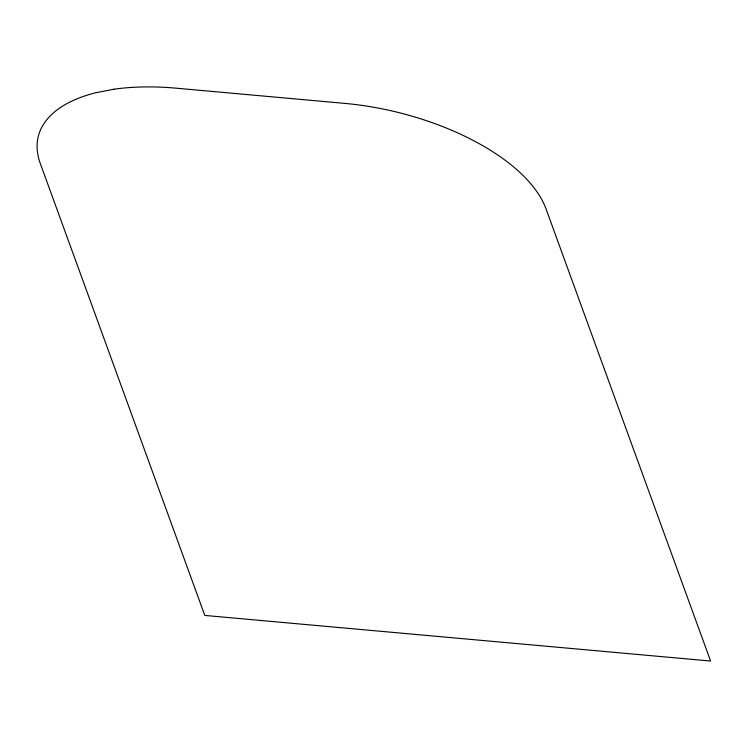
<?xml version="1.0" encoding="UTF-8"?>
<svg xmlns="http://www.w3.org/2000/svg" width="748" height="748" viewBox="0 0 748 748"><rect width="100%" height="100%" fill="white"/><g stroke="black" fill="none" stroke-linecap="round" stroke-linejoin="round"><path stroke-width="1.12" d="M113.93 89.227L96.053 92.677A175.715 83.907 13.8 0 0 40.252 163.373L204.793 615.426L710.6 661.045L546.068 208.991A175.715 83.907 13.8 0 0 344.557 103.374L175.948 88.161A175.715 83.907 13.8 0 0 113.93 89.227"/></g></svg>
